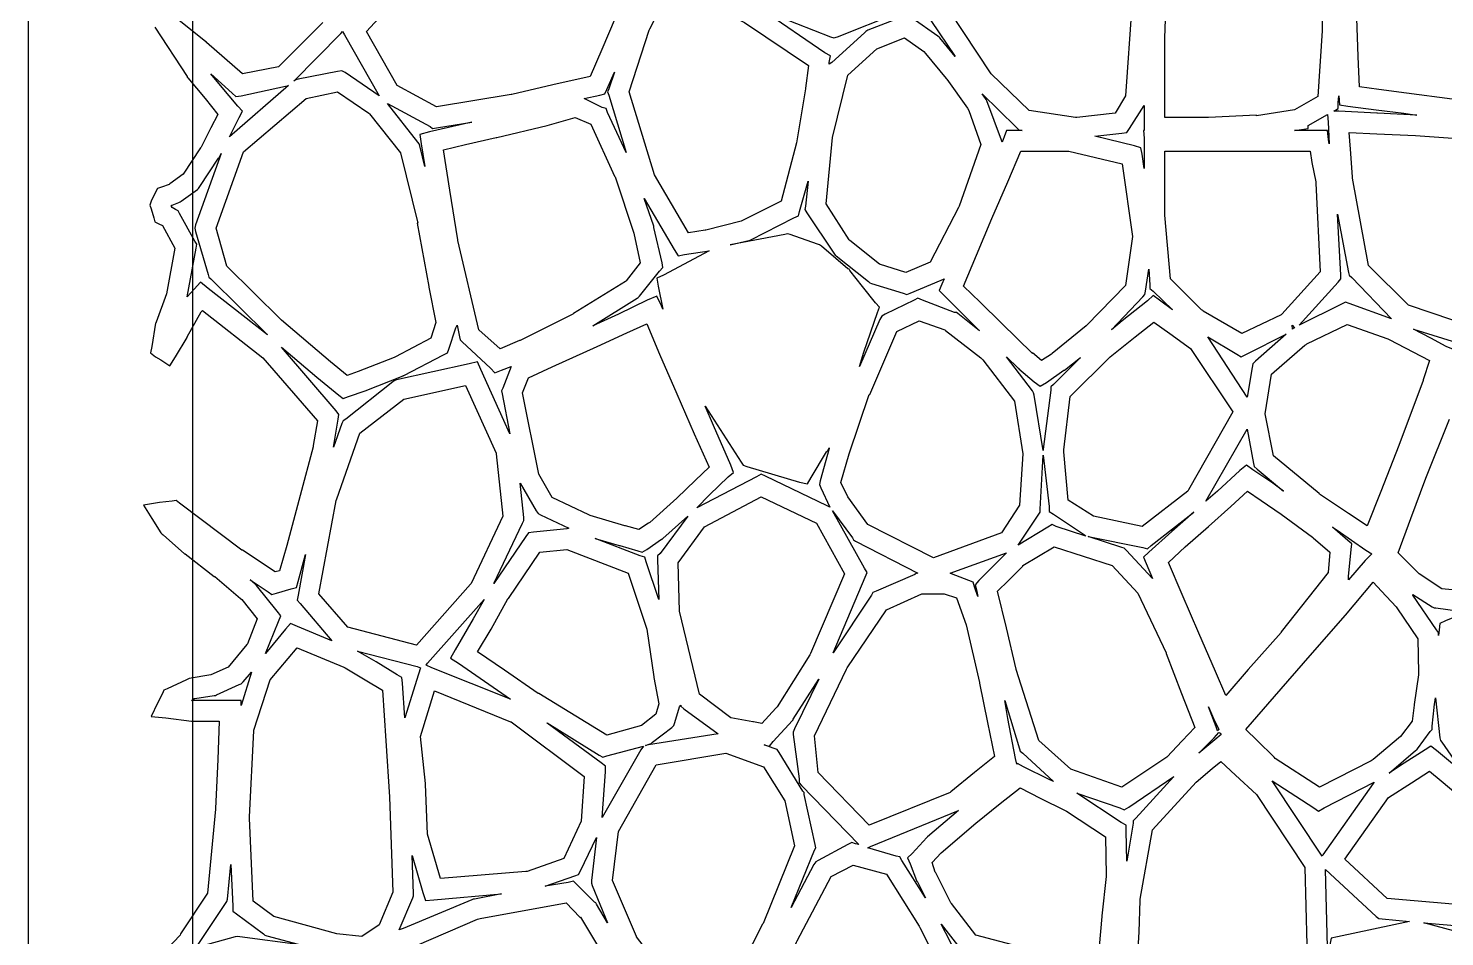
# Model space of a CAD drawing. Extents: x 0 to 84.1, y 0 to 54.9.
# Drawn here: x 0.01 to 19.44, y 27.77 to 40.24 of the extents above; entities that cross this region are included whole.
import ezdxf

# ---------------------------------------------------------------- set-up
doc = ezdxf.new("R2010")
doc.units = 0
doc.layers.add('Layer_1', color=7, linetype='CONTINUOUS')

msp = doc.modelspace()

# ---------------------------------------------------------------- linework, layer by layer
at = {"layer": 'Layer_1', "color": 7}
for points in [[(2.266597, 27.439233), (2.266597, 32.960206), (2.266597, 38.472358), (2.266597, 43.993331), (2.266597, 49.390831), (2.337153, 50.131664), (2.522361, 50.722567), (2.804583, 51.234094), (3.175, 51.701525), (3.65125, 52.089581), (4.153958, 52.354164), (4.744861, 52.539372), (5.371042, 52.609928), (5.371042, 52.609928)], [(0.008819, 49.505483), (0.008819, 43.993331), (0.008819, 38.472358), (0.008819, 32.960206), (0.008819, 27.439233), (0.008819, 21.927081), (0.008819, 16.406108), (0.008819, 10.893941)], [(6.614583, 42.144549), (7.020278, 41.906424), (7.514167, 41.624202), (8.008056, 41.34198), (8.387292, 41.121494), (8.255, 40.812813), (8.060972, 40.38066), (7.875764, 39.948508), (7.717014, 39.578091), (7.205486, 39.463438), (6.641042, 39.331146), (6.632222, 39.331146), (5.609167, 39.163577), (5.071181, 39.454619), (4.647847, 40.195452), (5.794375, 41.438994), (5.803194, 41.447799), (6.244167, 41.818216), (6.614583, 42.144535), (6.614583, 42.144549)], [(18.688403, 42.135744), (19.173472, 41.932897), (19.746736, 41.685952), (19.755556, 41.685952), (20.628681, 41.271438), (20.646319, 41.262633), (21.078472, 40.980411), (21.149028, 40.662911), (20.531667, 39.710411), (20.514028, 39.692772), (20.170069, 39.331104), (19.923125, 39.225271), (19.543889, 39.269368), (18.917708, 39.348743), (18.538472, 39.40166), (18.273889, 39.436937), (18.25625, 39.851451), (18.238611, 40.380618), (18.238611, 40.389423), (18.265069, 41.280187), (18.467917, 41.800534), (18.609028, 42.021021), (18.688403, 42.135673), (18.688403, 42.135744)], [(14.728472, 41.650731), (14.984236, 41.5008), (15.151806, 40.55712), (15.151806, 40.548314), (15.063611, 39.313592), (14.9225, 39.075467), (14.393333, 39.013731), (14.375694, 39.013731), (13.740694, 39.110745), (13.220347, 39.613326), (12.647083, 40.477632), (12.673542, 40.997979), (12.929306, 41.324299), (13.81125, 41.544785), (14.728472, 41.650618), (14.728472, 41.650731)], [(15.989653, 41.324313), (16.007292, 41.324313), (16.792222, 41.271396), (16.801042, 41.271396), (17.347847, 41.218479), (17.762361, 41.174382), (17.762361, 40.759868), (17.762361, 40.213063), (17.762361, 40.204257), (17.700625, 39.304674), (17.383125, 39.119466), (16.862778, 39.040091), (16.862778, 39.048896), (16.201319, 39.013618), (16.1925, 39.013618), (15.830903, 39.013618), (15.601597, 39.013618), (15.601597, 39.489868), (15.601597, 40.09841), (15.601597, 40.107215), (15.636875, 40.997979), (15.698611, 41.29784), (15.989653, 41.324284), (15.989653, 41.324313)], [(8.837083, 40.821604), (9.816042, 40.327715), (9.833681, 40.31891), (10.715625, 39.728007), (10.671528, 39.419327), (10.671528, 39.410521), (10.548056, 38.669688), (10.336389, 37.867119), (9.789583, 37.593716), (9.304514, 37.470244), (9.295694, 37.470244), (9.066389, 37.434966), (8.598958, 38.228716), (8.255, 39.366424), (8.528403, 40.213091), (8.537222, 40.23073), (8.837083, 40.821633), (8.837083, 40.821604)], [(4.048125, 40.318952), (3.439583, 39.710411), (2.945694, 39.613397), (2.451806, 40.04555), (2.451806, 40.054355), (2.442986, 40.054355), (1.957917, 40.442411)], [(12.003264, 40.398257), (11.527014, 40.213049), (11.500556, 40.19541), (11.482917, 40.177771), (11.033125, 39.772076), (10.997847, 39.745632), (10.997847, 39.772076), (11.015486, 39.860271), (10.936111, 39.904368), (10.080625, 40.486451), (11.015486, 40.124854), (11.059583, 40.107215), (11.1125, 40.124854), (11.941528, 40.451174)], [(1.74625, 40.257202), (2.187222, 39.578105), (2.187222, 39.5693), (2.196042, 39.560494), (2.434167, 39.278272), (2.610556, 39.057786), (2.513542, 38.872578), (2.38125, 38.607994), (2.372431, 38.599189), (2.134306, 38.237493), (1.949097, 38.105201), (1.940278, 38.096382), (1.834444, 38.061104), (1.781528, 38.043465), (1.755069, 37.990549), (1.693333, 37.867076), (1.675694, 37.81416), (1.693333, 37.761243), (1.728611, 37.637771), (1.74625, 37.584854), (1.799167, 37.55841), (1.852083, 37.531966), (2.019653, 37.223285), (1.905, 36.597105), (1.763889, 36.209049), (1.763889, 36.200244), (1.755069, 36.191438), (1.702153, 35.873938), (1.684514, 35.785744), (1.755069, 35.732827), (1.825625, 35.68873), (1.949097, 35.609355), (2.028472, 35.732827), (2.187222, 35.997411), (2.187222, 36.006216), (2.38125, 36.350132), (2.398889, 36.367771), (3.227917, 35.715132), (3.977569, 34.850826), (3.915833, 34.515687), (3.915833, 34.498049), (3.739444, 33.827771), (3.554236, 33.139854), (3.457222, 32.795896), (3.395486, 32.778257), (2.945694, 33.078118), (2.936875, 33.078118), (2.081389, 33.721937), (2.037292, 33.757215), (1.984375, 33.74841), (1.807986, 33.730771), (1.5875, 33.695493), (1.702153, 33.510285), (1.825625, 33.316257), (1.843264, 33.298618), (1.860903, 33.289813), (2.151944, 33.02523), (2.160764, 33.02523), (2.557639, 32.716549), (2.566458, 32.716549), (2.919236, 32.416688), (2.936875, 32.399049), (3.148542, 32.134466), (3.01625, 31.790507), (3.007431, 31.781702), (2.751667, 31.473021), (2.513542, 31.367188), (2.213681, 31.314271), (2.196042, 31.305466), (2.178403, 31.296661), (1.913819, 31.173189), (1.869722, 31.15555), (1.852083, 31.111452), (1.781528, 30.979161), (1.693333, 30.793882), (1.896181, 30.776243), (2.248958, 30.732146), (2.257778, 30.732146), (2.266597, 30.732146), (2.522361, 30.732146), (2.628194, 30.732146), (2.610556, 30.202979), (2.575278, 29.532701), (2.575278, 29.523896), (2.469444, 28.368549), (2.099028, 27.812924), (2.090208, 27.795285), (1.825625, 27.513063)], [(12.391319, 40.34534), (12.726458, 39.851451), (12.514792, 40.107215), (12.505972, 40.116021), (12.488333, 40.133659), (12.135556, 40.380604)], [(4.321528, 40.195452), (4.347986, 40.151355), (4.824236, 39.313508), (4.356806, 39.631008), (4.312708, 39.657452), (4.250972, 39.648646), (3.712986, 39.542813), (3.677708, 39.534008), (3.65125, 39.516369), (4.295069, 40.169008), (4.321528, 40.195452), (4.321528, 40.195452)], [(12.029722, 40.107215), (12.294306, 39.922007), (12.320764, 39.895563), (12.602986, 39.551604), (12.611806, 39.542799), (12.894028, 39.145924), (12.911667, 39.110646), (13.079236, 38.643216), (12.779375, 37.796549), (12.770556, 37.77891), (12.3825, 37.029257), (12.047361, 36.888146), (11.685764, 37.002799), (11.280069, 37.329118), (11.27125, 37.337924), (10.95375, 37.831813), (11.041944, 38.740215), (11.253611, 39.595702), (11.650486, 39.957299), (12.029722, 40.107215), (12.029722, 40.107215)], [(2.513542, 39.613326), (2.804583, 39.348743), (2.8575, 39.304646), (2.928056, 39.313451), (3.536597, 39.445743), (3.580694, 39.454548), (2.769306, 38.748993), (2.901597, 39.013576), (2.945694, 39.10177), (2.883958, 39.172326), (2.645833, 39.454548), (2.513542, 39.613326), (2.513542, 39.613326)], [(8.052153, 39.639785), (7.972778, 39.410479), (7.955139, 39.366382), (7.972778, 39.322285), (8.210903, 38.537354), (7.955139, 39.08416), (7.9375, 39.137076), (7.884583, 39.154715), (7.637639, 39.278187), (7.849306, 39.322285), (7.919861, 39.339924), (7.946319, 39.40166), (8.052153, 39.639785), (8.052153, 39.639785)], [(4.250972, 39.366424), (4.683125, 39.075383), (4.691944, 39.066577), (5.115278, 38.528591), (5.353403, 37.567272), (5.344583, 37.567272), (5.503333, 36.694147), (5.503333, 36.685341), (5.600347, 36.200272), (5.529792, 35.988605), (5.044722, 35.732841), (5.027083, 35.724036), (4.533194, 35.530008), (4.383264, 35.477092), (4.153958, 35.662215), (3.483681, 36.235479), (3.474861, 36.244299), (2.734028, 36.976312), (2.584097, 37.49666), (2.963333, 38.546174), (3.818819, 39.278187), (4.250972, 39.366382), (4.250972, 39.366424)], [(13.096875, 39.33998), (13.564306, 38.881369), (13.599583, 38.846091), (13.643681, 38.837286), (13.529028, 38.837286), (13.432014, 38.837286), (13.396736, 38.749091), (13.370278, 38.678536), (13.361458, 38.70498), (13.158611, 39.242966), (13.149792, 39.260605), (13.140972, 39.278244), (13.096875, 39.33998), (13.096875, 39.33998)], [(17.991667, 39.313536), (18.000486, 39.190064), (18.115139, 39.172425), (18.503194, 39.119508), (18.882431, 39.075411), (19.058819, 39.048967), (18.520833, 39.075411), (18.512014, 39.075411), (17.991667, 39.101855), (17.921111, 39.101855), (17.982847, 39.137133), (17.982847, 39.216508), (17.991667, 39.313522), (17.991667, 39.313536)], [(4.938889, 39.207702), (5.520972, 38.890202), (5.55625, 38.863758), (5.609167, 38.872564), (6.094236, 38.951939), (5.935486, 38.916661), (5.512153, 38.819647), (5.379861, 38.784369), (5.3975, 38.652077), (5.450417, 38.343397), (5.379861, 38.625619), (5.371042, 38.652063), (5.353403, 38.678508), (4.938889, 39.207674), (4.938889, 39.207702)], [(15.319375, 39.181258), (15.319375, 38.872578), (15.319375, 38.8373), (15.310556, 38.8373), (15.319375, 38.731467), (15.319375, 38.696189), (15.319375, 38.316953), (15.292917, 38.51098), (15.275278, 38.599175), (15.187083, 38.625619), (14.640278, 38.757911), (15.010694, 38.802008), (15.08125, 38.810813), (15.116528, 38.86373), (15.319375, 39.18123), (15.319375, 39.181258)], [(7.514167, 39.013689), (7.725833, 38.925494), (8.052153, 38.211119), (8.060972, 38.202314), (8.316736, 37.426203), (8.404931, 37.020508), (8.210903, 36.773564), (8.202083, 36.764759), (7.487708, 36.323786), (7.478889, 36.314981), (6.755694, 35.953384), (6.746875, 35.953384), (6.482292, 35.838731), (6.19125, 36.103314), (5.900208, 37.329217), (5.900208, 37.338023), (5.794375, 38.01712), (5.706181, 38.572745), (6.006042, 38.6433), (6.429375, 38.740314), (6.438194, 38.740314), (7.126111, 38.907884), (7.514167, 39.013717), (7.514167, 39.013689)], [(17.832917, 39.057786), (17.841736, 38.951953), (17.859375, 38.652092), (17.850556, 38.713828), (17.832917, 38.8373), (17.718264, 38.8373), (17.383125, 38.8373), (17.444861, 38.846105), (17.568333, 38.863744), (17.568333, 38.907841), (17.832917, 39.057772), (17.832917, 39.057786)], [(18.132778, 38.810912), (18.512014, 38.793273), (19.041181, 38.766829), (19.808472, 38.713912), (19.808472, 38.722718), (20.046597, 38.68744), (20.090694, 38.493412), (20.090694, 38.484607), (20.196528, 37.902523), (20.196528, 37.884885), (20.249444, 37.152871), (19.967222, 36.623704), (19.967222, 36.614899), (19.552708, 36.235663), (18.944167, 36.43851), (18.397361, 36.985315), (18.176875, 38.18476), (18.176875, 38.202399), (18.150417, 38.581635), (18.132778, 38.81094), (18.132778, 38.810912)], [(2.654653, 38.519715), (2.301875, 37.540757), (2.293056, 37.49666), (2.301875, 37.452562), (2.478264, 36.86166), (2.487083, 36.826382), (2.513542, 36.799938), (3.289653, 36.032646), (2.478264, 36.667646), (2.372431, 36.75584), (2.284236, 36.658827), (2.187222, 36.552993), (2.310694, 37.223271), (2.319514, 37.276188), (2.293056, 37.320285), (2.081389, 37.699521), (2.06375, 37.734799), (2.028472, 37.752438), (1.984375, 37.778882), (1.975556, 37.796521), (1.975556, 37.81416), (1.984375, 37.81416), (2.072569, 37.849437), (2.090208, 37.858243), (2.107847, 37.867048), (2.328333, 38.025798), (2.345972, 38.043437), (2.363611, 38.069881), (2.619375, 38.457937), (2.628194, 38.466742), (2.654653, 38.519659), (2.654653, 38.519715)], [(13.626042, 38.554993), (13.925903, 38.554993), (14.2875, 38.554993), (15.019514, 38.378604), (15.160625, 37.382007), (15.063611, 36.711729), (14.534444, 36.164924), (14.525625, 36.156118), (14.058194, 35.776882), (14.049375, 35.768077), (13.908264, 35.679882), (13.784792, 35.785716), (13.784792, 35.77691), (13.361458, 36.191424), (13.070417, 36.482466), (12.841111, 36.702952), (13.0175, 37.126285), (13.229167, 37.628994), (13.449653, 38.131702), (13.626042, 38.555035), (13.626042, 38.554993)], [(15.601597, 38.554993), (16.024931, 38.554993), (16.589375, 38.554993), (17.153819, 38.554993), (17.594792, 38.554993), (17.62125, 38.396243), (17.674167, 38.13166), (17.674167, 38.114021), (17.735903, 36.896937), (17.206736, 36.314854), (17.197917, 36.306049), (16.659931, 36.050285), (16.130764, 36.358965), (16.121944, 36.367771), (16.104306, 36.376576), (15.680972, 36.799909), (15.601597, 37.673034), (15.601597, 37.68184), (15.601597, 38.184548), (15.601597, 38.554965), (15.601597, 38.554993)], [(10.706806, 38.140536), (10.671528, 37.796577), (10.662708, 37.75248), (10.689167, 37.708383), (11.059583, 37.152758), (11.077222, 37.126314), (11.094861, 37.117508), (11.535833, 36.76473), (11.553472, 36.747092), (11.579931, 36.738286), (12.012083, 36.605995), (12.065, 36.588356), (12.109097, 36.605995), (12.532431, 36.782383), (12.576528, 36.800022), (12.54125, 36.729467), (12.505972, 36.641272), (12.576528, 36.570717), (12.867569, 36.279675), (13.061597, 36.085647), (12.761736, 36.323772), (12.744097, 36.341411), (12.717639, 36.341411), (12.276667, 36.508882), (12.214931, 36.535326), (12.162014, 36.508882), (11.765139, 36.314854), (11.721042, 36.28841), (11.694583, 36.244313), (11.412361, 35.600493), (11.474097, 35.794521), (11.659306, 36.341327), (11.685764, 36.411882), (11.632847, 36.473618), (11.456458, 36.694104), (11.280069, 36.91459), (11.27125, 36.932215), (11.253611, 36.941035), (10.892014, 37.249715), (10.865556, 37.267354), (10.839097, 37.276159), (10.459861, 37.408451), (10.424583, 37.417256), (10.389306, 37.408451), (9.639653, 37.26734), (9.895417, 37.329076), (9.904236, 37.329076), (9.921875, 37.337881), (10.512778, 37.637771), (10.574514, 37.664215), (10.592153, 37.725951), (10.706806, 38.140465), (10.706806, 38.140536)], [(8.457847, 37.902425), (8.872361, 37.205689), (8.925278, 37.117494), (9.013472, 37.135133), (9.348611, 37.18805), (8.722431, 36.852911), (8.634236, 36.808814), (8.651875, 36.70298), (8.713611, 36.38548), (8.695972, 36.429577), (8.634236, 36.561799), (8.501944, 36.508882), (8.105069, 36.314854), (7.752292, 36.156104), (8.360833, 36.53534), (8.378472, 36.544146), (8.396111, 36.561784), (8.669514, 36.905743), (8.713611, 36.958659), (8.704792, 37.020396), (8.590139, 37.505465), (8.590139, 37.51427), (8.590139, 37.523076), (8.457847, 37.902312), (8.457847, 37.902425)], [(17.974028, 37.690786), (18.123958, 36.888217), (18.132778, 36.852939), (18.168056, 36.817661), (18.714861, 36.253217), (18.132778, 36.464883), (18.079861, 36.482522), (18.026944, 36.456078), (17.444861, 36.165036), (17.982847, 36.755939), (18.018125, 36.800036), (18.018125, 36.852953), (17.974028, 37.6908), (17.974028, 37.690786)], [(15.381111, 36.932215), (15.39875, 36.720549), (15.39875, 36.667632), (15.442847, 36.632354), (15.707431, 36.37659), (15.531042, 36.508882), (15.442847, 36.570618), (15.363472, 36.500062), (15.019514, 36.22666), (14.869583, 36.103187), (15.301736, 36.552979), (15.328194, 36.588257), (15.337014, 36.632354), (15.381111, 36.932215), (15.381111, 36.932215)], [(5.891389, 36.164966), (5.926667, 36.006216), (5.935486, 35.962119), (5.961944, 35.935674), (6.35, 35.574077), (6.411736, 35.512341), (6.499931, 35.547619), (6.632222, 35.600536), (6.517569, 35.300674), (6.499931, 35.265397), (6.50875, 35.221299), (6.614583, 34.674494), (6.217708, 35.556438), (6.173611, 35.662215), (6.058958, 35.635771), (5.062361, 35.415285), (5.035903, 35.40648), (5.009444, 35.388841), (4.365625, 34.877313), (4.330347, 34.850869), (4.312708, 34.815591), (4.198056, 34.489271), (4.259792, 34.877327), (4.268611, 34.939021), (4.233333, 34.991937), (3.483681, 35.865062), (3.96875, 35.450549), (4.268611, 35.203604), (4.330347, 35.159507), (4.400903, 35.185951), (4.630208, 35.265326), (5.150556, 35.468173), (5.150556, 35.476979), (5.159375, 35.476979), (5.706181, 35.759201), (5.759097, 35.785645), (5.776736, 35.838562), (5.87375, 36.129603), (5.891389, 36.164881), (5.891389, 36.164966)], [(8.493125, 36.182577), (8.669514, 35.768063), (8.907639, 35.221257), (9.145764, 34.674452), (9.348611, 34.21584), (9.163403, 34.039452), (8.907639, 33.792507), (8.537222, 33.457368), (8.519583, 33.448563), (8.387292, 33.360368), (8.202083, 33.413285), (8.193264, 33.413285), (7.717014, 33.554396), (7.699375, 33.563202), (7.196667, 33.801312), (7.011458, 34.118812), (6.790972, 35.238882), (6.870347, 35.441729), (7.196667, 35.59166), (7.814028, 35.873882), (8.219722, 36.05909), (8.493125, 36.182562), (8.493125, 36.182577)], [(12.232569, 36.22666), (12.585347, 36.103187), (12.594167, 36.094382), (13.079236, 35.715146), (13.105694, 35.688702), (13.537847, 35.124257), (13.6525, 34.401063), (13.608403, 33.695507), (13.361458, 33.316271), (12.426597, 32.972313), (11.527014, 33.430924), (11.253611, 33.81016), (11.156597, 34.004188), (11.27125, 34.401063), (11.544653, 35.212452), (11.553472, 35.212452), (11.923889, 36.076757), (12.232569, 36.22666), (12.232569, 36.22666)], [(15.451667, 36.209021), (15.672153, 36.050271), (15.954375, 35.847424), (16.536458, 34.974299), (15.927917, 33.907146), (15.919097, 33.889507), (15.292917, 33.404437), (14.622639, 33.545549), (14.278681, 33.766035), (14.216944, 34.427493), (14.216944, 34.436298), (14.216944, 34.453937), (14.305139, 35.185951), (14.851944, 35.732757), (15.195903, 36.006159), (15.451667, 36.209007), (15.451667, 36.209021)], [(18.106319, 36.173771), (18.661944, 35.979743), (18.679583, 35.970938), (19.120556, 35.741633), (19.235208, 35.679896), (19.147014, 35.415313), (19.147014, 35.406508), (18.811875, 34.515744), (18.564931, 33.880744), (18.379722, 33.413313), (18.123958, 33.580883), (17.727083, 33.845466), (17.718264, 33.854271), (17.092083, 34.374619), (16.977431, 34.947883), (17.065625, 35.494688), (17.524236, 35.891563), (17.541875, 35.900368), (17.550694, 35.909174), (18.106319, 36.173757), (18.106319, 36.173771)], [(17.347847, 36.164966), (17.383125, 36.129688), (17.365486, 36.120883), (17.356667, 36.112077), (17.347847, 36.164994), (17.347847, 36.164966)], [(19.914306, 36.182577), (19.632083, 35.900354), (19.561528, 35.829799), (19.464514, 35.873896), (19.252847, 35.988549), (19.014722, 36.112021), (19.543889, 35.944452), (19.623264, 35.918007), (19.685, 35.970924), (19.914306, 36.182591), (19.914306, 36.182577)], [(17.268472, 36.041522), (16.845139, 35.671105), (16.809861, 35.635827), (16.801042, 35.582911), (16.730486, 35.177216), (16.1925, 36.006244), (16.589375, 35.768119), (16.651111, 35.732841), (16.721667, 35.768119), (17.268472, 36.041522), (17.268472, 36.041522)], [(13.432014, 35.73287), (13.590764, 35.57412), (13.599583, 35.57412), (13.599583, 35.565314), (13.81125, 35.388925), (13.890625, 35.327189), (13.978819, 35.380106), (14.216944, 35.547675), (14.225764, 35.547675), (14.44625, 35.724064), (14.075833, 35.353648), (14.040556, 35.31837), (14.040556, 35.274273), (13.934722, 34.462884), (13.934722, 34.445245), (13.81125, 35.203717), (13.802431, 35.238995), (13.784792, 35.265439), (13.432014, 35.73287), (13.432014, 35.73287)], [(6.006042, 35.336037), (6.429375, 34.409995), (6.429375, 34.40119), (6.517569, 33.545704), (6.085417, 32.619662), (6.076597, 32.610857), (5.335764, 31.77301), (4.392083, 32.019954), (3.995208, 32.478565), (4.233333, 33.757215), (4.242153, 33.783659), (4.559653, 34.683243), (5.159375, 35.150673), (6.006042, 35.335882), (6.006042, 35.336037)], [(9.295694, 35.053829), (9.789583, 34.286537), (9.816042, 34.24244), (9.868958, 34.224801), (10.592153, 34.013134), (10.697986, 33.98669), (10.750903, 34.074885), (10.962569, 34.427662), (10.971389, 34.436468), (10.980208, 34.445273), (10.997847, 34.480551), (10.997847, 34.471745), (10.874375, 34.030773), (10.865556, 33.977701), (10.883194, 33.933604), (11.006667, 33.669021), (10.971389, 33.68666), (10.124722, 34.092354), (10.062986, 34.118798), (10.00125, 34.083521), (9.181042, 33.660187), (9.357431, 33.836576), (9.613194, 34.083521), (9.68375, 34.145257), (9.648472, 34.242271), (9.410347, 34.789076), (9.295694, 35.053659), (9.295694, 35.053829)], [(19.640903, 32.522521), (19.402778, 32.548965), (19.094097, 32.751813), (19.076458, 32.769452), (18.917708, 32.928202), (18.803056, 33.042854), (18.979444, 33.510285), (19.182292, 34.06591), (19.508611, 34.877299)], [(16.730486, 34.736343), (16.818681, 34.268912), (16.8275, 34.224815), (16.871597, 34.189537), (17.233194, 33.889676), (17.083264, 33.99551), (16.809861, 34.180718), (16.721667, 34.242454), (16.633472, 34.171898), (16.324792, 33.889676), (16.166042, 33.748565), (16.730486, 34.736343), (16.730486, 34.736343)], [(13.934722, 34.383396), (14.014097, 33.67784), (14.014097, 33.607285), (14.075833, 33.572007), (14.499167, 33.289785), (14.516806, 33.272146), (14.111111, 33.404437), (14.058194, 33.430882), (13.996458, 33.395604), (13.590764, 33.148659), (13.872986, 33.571993), (13.890625, 33.598437), (13.890625, 33.642534), (13.934722, 34.383368), (13.934722, 34.383396)], [(6.755694, 33.995368), (6.976181, 33.616132), (7.002639, 33.580855), (7.037917, 33.563216), (7.425972, 33.378007), (7.399514, 33.369202), (6.940903, 33.325105), (6.870347, 33.316299), (6.835069, 33.263383), (6.394097, 32.619563), (6.790972, 33.448591), (6.808611, 33.483869), (6.808611, 33.527966), (6.755694, 33.995397), (6.755694, 33.995368)], [(16.739306, 33.889563), (16.924514, 33.757272), (17.197917, 33.572063), (17.630069, 33.254563), (17.638889, 33.245758), (17.868194, 33.05173), (17.841736, 32.769508), (17.197917, 31.958119), (17.197917, 31.949314), (16.748125, 31.437786), (16.439444, 31.085008), (16.298333, 31.411328), (16.069028, 31.940494), (15.839722, 32.469661), (15.654514, 32.910633), (15.883819, 33.1223), (16.201319, 33.404522), (16.51, 33.677925), (16.739306, 33.889592), (16.739306, 33.889563)], [(10.062986, 33.810231), (10.821458, 33.448633), (11.209514, 32.751897), (10.742083, 31.658286), (10.733264, 31.640647), (10.283472, 30.926272), (10.265833, 30.908633), (10.071806, 30.696967), (9.957153, 30.723411), (9.948333, 30.723411), (9.648472, 30.776328), (9.216319, 31.102647), (8.942917, 32.240355), (8.925278, 32.901814), (9.286875, 33.395703), (10.062986, 33.810217), (10.062986, 33.810231)], [(9.057569, 33.545549), (8.678333, 33.034021), (8.643056, 32.998743), (8.643056, 32.945826), (8.660694, 32.399021), (8.484306, 32.919368), (8.466667, 32.981104), (8.404931, 32.998743), (7.787569, 33.236868), (8.113889, 33.139854), (8.122708, 33.139854), (8.369653, 33.069299), (8.431389, 33.05166), (8.493125, 33.086937), (8.695972, 33.228049), (8.704792, 33.228049), (8.713611, 33.236854), (9.057569, 33.545534), (9.057569, 33.545549)], [(11.041944, 33.616104), (11.315347, 33.245687), (11.332986, 33.219243), (11.359444, 33.201604), (12.214931, 32.760632), (12.197292, 32.760632), (12.170833, 32.742993), (11.641667, 32.513688), (11.597569, 32.496049), (11.579931, 32.460771), (11.050764, 31.667021), (11.491736, 32.707715), (11.518194, 32.769437), (11.482917, 32.831174), (11.041944, 33.616104), (11.041944, 33.616104)], [(15.998472, 33.598465), (15.698611, 33.333882), (15.381111, 33.05166), (15.310556, 32.981104), (15.345833, 32.89291), (15.434028, 32.690062), (15.072431, 33.078118), (15.045972, 33.104562), (15.010694, 33.113368), (14.552083, 33.263298), (15.301736, 33.113368), (15.363472, 33.095729), (15.416389, 33.139826), (15.998472, 33.598437), (15.998472, 33.598465)], [(17.903472, 33.395632), (17.965208, 33.351535), (18.362083, 33.078132), (18.441458, 33.025215), (18.353264, 32.937021), (18.123958, 32.672438), (18.123958, 32.716535), (18.159236, 33.086952), (18.168056, 33.166327), (18.115139, 33.210424), (17.903472, 33.395632), (17.903472, 33.395632)], [(7.399514, 33.086994), (8.237361, 32.760674), (8.493125, 31.993383), (8.590139, 31.340744), (8.590139, 31.331939), (8.660694, 30.970341), (8.616597, 30.82923), (8.422569, 30.67048), (7.946319, 30.538189), (7.011458, 31.111452), (7.002639, 31.111452), (6.544028, 31.428882), (6.173611, 31.684646), (6.358819, 31.993326), (6.588125, 32.40784), (6.596944, 32.416646), (7.029097, 33.051646), (7.399514, 33.086923), (7.399514, 33.086994)], [(13.432014, 33.042897), (13.255625, 32.866508), (13.052778, 32.663661), (12.999861, 32.601924), (13.0175, 32.531369), (13.035139, 32.443174), (12.991042, 32.575466), (12.973403, 32.637202), (12.911667, 32.663646), (12.673542, 32.751841), (12.655903, 32.760646), (13.432014, 33.042868), (13.432014, 33.042897)], [(14.084653, 33.122243), (14.878403, 32.86648), (15.231181, 32.487243), (15.619236, 31.667035), (15.619236, 31.65823), (15.830903, 31.111424), (16.016111, 30.643994), (15.839722, 30.458785), (15.628056, 30.238299), (15.601597, 30.22066), (15.010694, 29.823785), (14.313958, 30.07073), (13.872986, 30.467605), (13.564306, 31.437744), (13.564306, 31.446549), (13.432014, 32.010993), (13.308542, 32.513702), (13.458472, 32.663632), (13.6525, 32.85766), (13.6525, 32.866465), (14.084653, 33.122215), (14.084653, 33.122243)], [(3.81, 33.016382), (3.712986, 32.460757), (3.695347, 32.390201), (3.739444, 32.346104), (4.171597, 31.834576), (3.704167, 32.028604), (3.607153, 32.072701), (3.536597, 31.993326), (3.263194, 31.658187), (3.439583, 32.09916), (3.474861, 32.178535), (3.421944, 32.240271), (3.139722, 32.593049), (3.130903, 32.601854), (3.122083, 32.610659), (3.051528, 32.672395), (3.298472, 32.504826), (3.351389, 32.469548), (3.413125, 32.487187), (3.615972, 32.548923), (3.686528, 32.566562), (3.712986, 32.645937), (3.81, 33.016382), (3.81, 33.016382)], [(12.267847, 32.47841), (12.576528, 32.47841), (12.744097, 32.425493), (12.876389, 32.055077), (13.061597, 31.261327), (13.061597, 31.252521), (13.167431, 30.714535), (13.264444, 30.247105), (12.991042, 30.026618), (12.664722, 29.762035), (12.655903, 29.75323), (11.544653, 29.303438), (10.847917, 30.026633), (10.795, 30.529341), (11.235972, 31.446563), (11.244792, 31.464202), (11.782778, 32.257952), (12.267847, 32.478438), (12.267847, 32.47841)], [(18.459097, 32.637146), (18.57375, 32.513674), (18.776597, 32.302007), (18.785417, 32.284368), (19.076458, 31.861035), (19.085278, 31.393604), (19.085278, 31.36716), (19.023542, 30.961465), (19.023542, 30.95266), (18.997083, 30.732174), (18.838333, 30.520507), (18.459097, 30.203007), (18.432639, 30.185368), (17.727083, 29.823771), (17.118542, 30.220646), (17.100903, 30.238285), (16.871597, 30.467591), (16.712847, 30.617521), (17.109722, 31.067313), (17.594792, 31.631757), (18.079861, 32.187382), (18.459097, 32.637174), (18.459097, 32.637146)], [(19.005903, 32.469605), (19.270486, 32.302035), (19.296944, 32.284396), (19.323403, 32.284396), (19.649722, 32.240299), (19.676181, 32.240299), (19.693819, 32.240299), (19.870208, 32.275577), (19.455694, 32.108007), (19.376319, 32.07273), (19.3675, 31.984535), (19.358681, 31.90516), (19.358681, 31.949257), (19.332222, 31.984535), (19.005903, 32.460785), (19.005903, 32.46959), (19.005903, 32.469605)], [(6.261806, 32.399063), (6.111875, 32.13448), (5.864931, 31.711146), (5.803194, 31.596494), (5.909028, 31.525938), (6.385278, 31.199619), (6.623403, 31.032049), (5.547431, 31.464202), (5.468056, 31.49948), (5.485694, 31.525924), (6.261806, 32.399049), (6.261806, 32.399063)], [(3.695347, 31.737591), (4.339167, 31.473007), (4.356806, 31.464202), (4.630208, 31.296633), (4.868333, 31.155521), (4.912431, 30.458785), (4.965347, 29.691494), (5.009444, 28.386216), (4.824236, 27.936424), (4.586111, 27.777674), (4.242153, 27.812952), (3.792361, 27.936424), (3.377847, 28.051077), (3.095625, 28.262744), (3.042708, 29.400452), (3.042708, 29.409257), (3.042708, 29.418063), (3.104444, 30.599868), (3.104444, 30.608674), (3.324931, 31.29659), (3.695347, 31.737562), (3.695347, 31.737591)], [(4.524375, 31.693493), (5.344583, 31.481827), (5.388681, 31.464188), (5.362222, 31.375993), (5.177014, 30.776271), (5.141736, 31.252521), (5.132917, 31.331896), (5.071181, 31.367174), (4.780139, 31.543563), (4.524375, 31.693493), (4.524375, 31.693493)], [(3.069167, 31.402452), (2.928056, 30.943841), (2.928056, 31.014396), (2.778125, 31.014396), (2.522361, 31.014396), (2.275417, 31.014396), (2.266597, 31.014396), (2.248958, 31.014396), (2.284236, 31.04084), (2.293056, 31.04084), (2.557639, 31.084938), (2.575278, 31.084938), (2.592917, 31.093743), (2.901597, 31.234854), (2.928056, 31.243659), (2.954514, 31.270104), (3.069167, 31.402395), (3.069167, 31.402452)], [(10.856736, 31.305438), (10.521597, 30.626341), (10.503958, 30.582243), (10.503958, 30.546966), (10.583333, 29.938424), (10.583333, 29.885507), (10.618611, 29.85023), (11.403542, 29.038841), (11.359444, 29.047646), (11.306528, 29.065285), (11.253611, 29.038841), (10.847917, 28.818355), (10.812639, 28.800716), (10.786181, 28.765438), (10.4775, 28.174535), (10.795, 28.959466), (10.812639, 28.994743), (10.803819, 29.038841), (10.653889, 29.726757), (10.653889, 29.753202), (10.63625, 29.77084), (10.309931, 30.300007), (10.283472, 30.344104), (10.230556, 30.361743), (10.107083, 30.40584), (10.177639, 30.388202), (10.230556, 30.449938), (10.495139, 30.740979), (10.503958, 30.749785), (10.503958, 30.75859), (10.856736, 31.305396), (10.856736, 31.305438)], [(5.582708, 31.14666), (6.623403, 30.723326), (6.632222, 30.723326), (7.637639, 29.973674), (7.593542, 29.356312), (7.355417, 28.844785), (6.852708, 28.668396), (6.835069, 28.668396), (5.662083, 28.571382), (5.485694, 29.179924), (5.459236, 29.86784), (5.459236, 29.876646), (5.388681, 30.520465), (5.582708, 31.14666), (5.582708, 31.14666)], [(8.960556, 30.952674), (8.960556, 30.935035), (9.004653, 30.899758), (9.472083, 30.555799), (8.519583, 30.405869), (8.475486, 30.397063), (8.528403, 30.414702), (8.554861, 30.423508), (8.5725, 30.441146), (8.837083, 30.643994), (8.863542, 30.670438), (8.881181, 30.714535), (8.942917, 30.926202), (8.960556, 30.952646), (8.960556, 30.952674)], [(13.405556, 31.01441), (13.608403, 30.352952), (13.617222, 30.317674), (13.6525, 30.29123), (14.075833, 29.903174), (14.014097, 29.929619), (13.661319, 30.106008), (13.581944, 30.150105), (13.573125, 30.141299), (13.555486, 30.220674), (13.449653, 30.76748), (13.405556, 31.014424), (13.405556, 31.01441)], [(16.201319, 30.926188), (16.271875, 30.767438), (16.342431, 30.617507), (16.324792, 30.599868), (16.307153, 30.652785), (16.201319, 30.926188), (16.201319, 30.926188)], [(19.314583, 31.04966), (19.376319, 30.502854), (19.385139, 30.467577), (19.402778, 30.441132), (19.693819, 30.026618), (19.579167, 30.123604), (19.332222, 30.326451), (19.252847, 30.388187), (19.173472, 30.335271), (18.838333, 30.123604), (18.679583, 30.017771), (19.041181, 30.326451), (19.058819, 30.335257), (19.067639, 30.352896), (19.244028, 30.591021), (19.270486, 30.617465), (19.270486, 30.661562), (19.296944, 30.917326), (19.296944, 30.926131), (19.314583, 31.049603), (19.314583, 31.04966)], [(7.126111, 30.7058), (7.840486, 30.264828), (7.893403, 30.238384), (7.946319, 30.256023), (8.449028, 30.388314), (8.41375, 30.335398), (7.884583, 29.409356), (7.928681, 30.035537), (7.928681, 30.114912), (7.866944, 30.158882), (7.126111, 30.705687), (7.126111, 30.7058)], [(16.342431, 30.573523), (16.360069, 30.564717), (16.377708, 30.547079), (16.289514, 30.476523), (16.069028, 30.291315), (16.280694, 30.502981), (16.342431, 30.573537), (16.342431, 30.573523)], [(9.577917, 30.291343), (10.098264, 30.106135), (10.389306, 29.638704), (10.521597, 29.021343), (10.089444, 27.95419), (10.080625, 27.945385), (9.666111, 27.125176), (9.657292, 27.107538), (9.472083, 26.842954), (8.951736, 26.992885), (8.352014, 27.768996), (8.352014, 27.777801), (8.025694, 28.545093), (8.105069, 29.215371), (8.625417, 30.132593), (9.577917, 30.291343), (9.577917, 30.291343)], [(16.368889, 30.176521), (16.571736, 29.991312), (16.862778, 29.726729), (17.524236, 28.721312), (17.550694, 27.662979), (17.374306, 27.354299), (16.933333, 27.301382), (16.906875, 27.301382), (16.324792, 27.354299), (16.315972, 27.354299), (15.71625, 27.433674), (15.707431, 27.433674), (15.407569, 27.48659), (15.231181, 27.521868), (15.248819, 27.839368), (15.266458, 28.271521), (15.266458, 28.28916), (15.434028, 29.24166), (16.03375, 29.894299), (16.254236, 30.079507), (16.368889, 30.176521), (16.368889, 30.176521)], [(15.725069, 29.973688), (15.204722, 29.400424), (15.169444, 29.365146), (15.169444, 29.329868), (15.08125, 28.809521), (15.072431, 29.224035), (15.072431, 29.30341), (15.001875, 29.338688), (14.393333, 29.744382), (14.984236, 29.541535), (15.045972, 29.515091), (15.107708, 29.550368), (15.725069, 29.973702), (15.725069, 29.973688)], [(19.235208, 30.044243), (19.393958, 29.911952), (19.623264, 29.717924), (19.632083, 29.709118), (20.028958, 29.118216), (19.976042, 28.395021), (19.658542, 28.209813), (18.653125, 28.298007), (18.071042, 28.835993), (18.670764, 29.68266), (18.988264, 29.885507), (19.235208, 30.044257), (19.235208, 30.044243)], [(13.670139, 27.618924), (13.008681, 27.795313), (12.673542, 28.227466), (12.664722, 28.236271), (12.655903, 28.25391), (12.461875, 28.650785), (12.453056, 28.65959), (12.408958, 28.791882), (12.532431, 28.924174), (13.008681, 29.329868), (13.343819, 29.603271), (13.617222, 29.814938), (13.617222, 29.814938)], [(13.617222, 29.814938), (13.890625, 29.673827), (14.234583, 29.506257), (14.252222, 29.497452), (14.790208, 29.144674), (14.799028, 28.615507), (14.799028, 28.597868), (14.737292, 28.059882), (14.737292, 28.051077), (14.702014, 27.636563)], [(17.074444, 29.911937), (17.647708, 29.541521), (17.709444, 29.497424), (17.788819, 29.541521), (18.476736, 29.894299), (18.459097, 29.87666), (17.771181, 28.897701), (17.762361, 28.880062), (17.074444, 29.911937), (17.074444, 29.911937)], [(12.770556, 29.506328), (12.347222, 29.14473), (12.338403, 29.135925), (12.135556, 28.915439), (12.073819, 28.853703), (12.109097, 28.774328), (12.197292, 28.545022), (12.197292, 28.536217), (12.206111, 28.536217), (12.320764, 28.306911), (11.994444, 28.818326), (11.967986, 28.871243), (11.915069, 28.880048), (11.527014, 28.994701), (11.562292, 29.01234), (12.770556, 29.506229), (12.770556, 29.506328)], [(7.805208, 29.135925), (7.734653, 28.545022), (7.734653, 28.509745), (7.743472, 28.474467), (7.955139, 27.962939), (7.805208, 28.218703), (7.796389, 28.236342), (7.77875, 28.245147), (7.540625, 28.483272), (7.487708, 28.536189), (7.417153, 28.51855), (7.099653, 28.465633), (7.505347, 28.606744), (7.558264, 28.624383), (7.584722, 28.6773), (7.805208, 29.135911), (7.805208, 29.135925)], [(2.786944, 28.765537), (2.813403, 28.192273), (2.813403, 28.121717), (2.866319, 28.086439), (3.236736, 27.813037), (3.254375, 27.795398), (3.280833, 27.786592), (3.712986, 27.67194), (3.739444, 27.663134), (2.910417, 27.768968), (2.875139, 27.777773), (2.848681, 27.768968), (2.301875, 27.619037), (2.310694, 27.627842), (2.319514, 27.636648), (2.716389, 28.227551), (2.734028, 28.253995), (2.742847, 28.289273), (2.786944, 28.765523), (2.786944, 28.765537)], [(5.274028, 28.889009), (5.423958, 28.377481), (5.459236, 28.271648), (5.573889, 28.280453), (6.499931, 28.359828), (6.129514, 28.289273), (6.111875, 28.289273), (6.094236, 28.280467), (5.150556, 27.883592), (5.097639, 27.865953), (5.282847, 28.306926), (5.291667, 28.33337), (5.291667, 28.359814), (5.274028, 28.888882), (5.274028, 28.889009)], [(11.324167, 28.756731), (11.782778, 28.633259), (12.232569, 27.918884), (12.241389, 27.901245), (12.400139, 27.583745), (12.532431, 27.310342), (12.391319, 26.966384), (12.232569, 26.578329), (12.232569, 26.569523), (11.923889, 25.996259), (11.694583, 25.881607), (10.697986, 26.119732), (10.133542, 26.46369), (10.212917, 26.834107), (10.221736, 26.851745), (10.221736, 26.860551), (10.548056, 27.698398), (10.556875, 27.716037), (11.024306, 28.597981), (11.324167, 28.756731), (11.324167, 28.756731)], [(17.806458, 28.695038), (18.503194, 28.051218), (18.538472, 28.024774), (18.582569, 28.015969), (18.961806, 27.980691), (17.974028, 27.769024), (17.885833, 27.751385), (17.868194, 27.663191), (17.62125, 26.745969), (17.62125, 26.737163), (17.506597, 26.772441), (16.483542, 27.054663), (16.906875, 27.019385), (16.924514, 27.019385), (16.933333, 27.019385), (17.480139, 27.081122), (17.550694, 27.089927), (17.585972, 27.151663), (17.815278, 27.557357), (17.832917, 27.592635), (17.832917, 27.627913), (17.806458, 28.695066), (17.806458, 28.695038)], [(7.390694, 28.236257), (7.575903, 28.042229), (7.584722, 28.042229), (7.902222, 27.513063), (7.902222, 27.504257), (8.105069, 27.107382), (8.263819, 26.789882), (7.999236, 26.51648), (7.672917, 26.172521), (7.672917, 26.163716), (7.187847, 25.687466), (7.179028, 25.678661), (7.029097, 25.564008), (6.790972, 25.775674), (6.782153, 25.78448), (6.058958, 26.516494), (6.067778, 26.516494), (5.309306, 27.398438), (5.335764, 27.654202), (6.173611, 28.015799), (6.208889, 28.024605), (7.390694, 28.236271), (7.390694, 28.236257)], [(12.532431, 27.945272), (12.823472, 27.574855), (12.849931, 27.539577), (12.902847, 27.530772), (13.617222, 27.345564), (13.626042, 27.336758), (13.634861, 27.336758), (14.261042, 27.257383), (14.410972, 27.239745), (13.864167, 27.275022), (13.855347, 27.275022), (13.352639, 27.275022), (12.85875, 27.275022), (12.832292, 27.275022), (12.849931, 27.3103), (12.814653, 27.372036), (12.655903, 27.707175), (12.532431, 27.9453), (12.532431, 27.945272)], [(20.311181, 27.654301), (19.155833, 27.962981), (19.685, 27.918884)]]:
    msp.add_lwpolyline(points, dxfattribs=at)

doc.saveas('drawing.dxf')
